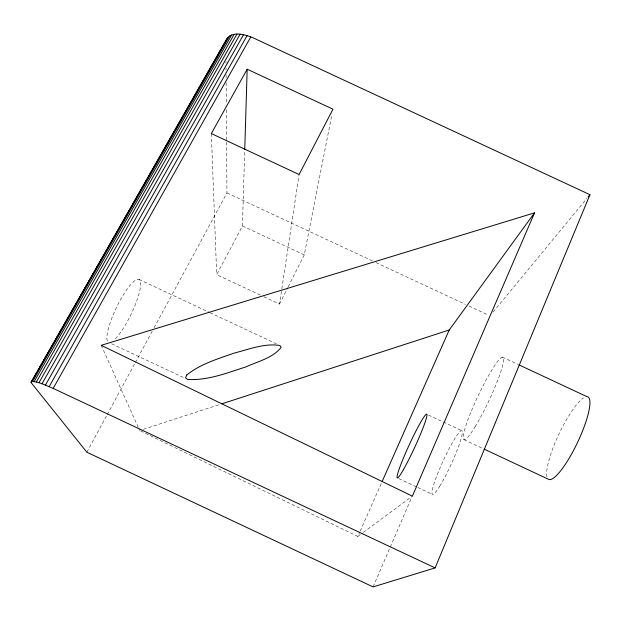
<?xml version="1.0" encoding="UTF-8"?>
<svg xmlns="http://www.w3.org/2000/svg" width="621" height="621" viewBox="0 0 621 621"><rect width="100%" height="100%" fill="white"/><g stroke="black" fill="none" stroke-linecap="round" stroke-linejoin="round"><path stroke-width="0.47" stroke-dasharray="3.1 2.33" d="M260.323 295.076L216.69 274.653L242.438 225.966L244.721 150.492M263.816 296.714L279.52 304.065L281.678 289.782M281.825 288.827L299.081 174.517M288.198 286.809L304.259 254.874L332.033 113.922M373.081 586.907L411.793 497.149M150.181 435.577L357.828 536.428L359.792 531.995M360.18 531.11L381.364 483.27M279.52 304.065L287.764 287.67M86.862 452.22L106.68 415.542M107.138 414.688L134.788 363.51M135.254 362.656L152.3 331.094M154.148 327.686L226.952 192.921L226.572 141.658M493.066 312.107L586.868 198.441M357.828 536.428L362.501 532.973M363.285 532.399L412.367 496.156M143.397 429.297L219.85 404.465M226.952 192.921L372.499 260.936M376 262.582L465.432 304.375M468.94 306.013L488.23 315.026M242.438 225.966L304.259 254.874M502.327 357.083L518.03 364.426M139.042 279.434L209.067 312.254M209.945 312.666L276.461 343.832M428.467 415.069L461.814 430.695M463.98 439.668L483.208 448.68M111.633 343.786L184.911 378.189M398.829 478.597L416.838 487.05M417.692 487.454L432.27 494.293M140.587 430.912L149.312 435.15M101.207 345.323L138.126 426.976M138.522 427.853L139.709 430.493M211.334 133.554L216.69 274.653M225.974 61.37L225.99 63.311M226.028 68.147L226.036 70.08M226.075 74.916L226.098 77.819M226.129 82.655L226.292 103.932M226.331 109.738L226.564 140.688M107.386 341.084A34.986 8.065 -64.2 0 1 124.06 293.733A34.986 8.065 -64.2 0 1 139.981 289.658A34.986 8.065 -64.2 0 1 115.032 339.128M547.023 476.912A45.667 10.2 -64.6 0 1 558.163 435.725A45.667 10.2 -64.6 0 1 583.476 397.906M439.676 486.282A35.094 4.363 -65.3 0 0 462.366 432.2A35.094 4.363 -65.3 0 0 439.451 469.29A35.094 4.363 -65.3 0 0 439.676 486.282M475.119 426.743A45.628 5.938 -64.7 0 0 503.538 358.17A45.628 5.938 -64.7 0 0 471.673 410.295A45.628 5.938 -64.7 0 0 475.119 426.743"/><path stroke-width="0.93" d="M244.752 149.521L247.174 69.21L332.965 109.187L299.081 174.517L211.334 133.554L247.174 69.21M226.766 38.906L31.097 382.583L86.862 452.22L373.081 586.907L435.127 567.904L589.95 194.699L254.579 38.518C246.281 34.807 230.709 29.614 226.06 40.831L215.495 59.344M534.534 212.856L412.367 496.156L101.207 345.323L534.534 212.856L449.216 329.992L382.148 481.492M31.05 381.899L31.555 381.488C39.193 381.566 46.187 385.742 53.181 388.389L250.806 36.918M45.418 385.113L243.494 34.76M49.168 386.642L247.088 35.661M41.987 383.809L240.102 34.233M34.217 381.542L231.656 34.962M36.336 382.016L234.125 34.341M38.944 382.777L236.958 34.093M31.555 381.488L227.946 37.268M31.097 382.583L34.458 376.691M35.42 375.006L36.864 372.484M37.819 370.799L38.781 369.115M39.744 367.43L43.105 361.538M44.06 359.854L49.346 350.601M50.309 348.917L53.67 343.025M54.625 341.34L59.911 332.08M60.874 330.395L61.828 328.711M63.272 326.188L64.235 324.504M65.189 322.819L68.551 316.927M69.513 315.243L74.799 305.982M75.754 304.298L76.717 302.621M77.679 300.937L79.115 298.406M80.078 296.722L83.439 290.83M84.402 289.145L89.68 279.892M90.643 278.208L91.605 276.524M92.568 274.839L94.004 272.316M94.966 270.632L104.569 253.795M105.531 252.11L106.494 250.426M107.449 248.742L108.892 246.219M109.855 244.534L117.059 231.912M118.013 230.228L119.457 227.697M120.42 226.021L121.374 224.336M122.337 222.652L127.615 213.391M128.578 211.707L129.541 210.022M130.984 207.499L131.939 205.815M132.902 204.13L136.263 198.239M137.225 196.554L142.504 187.294M143.467 185.609L144.429 183.932M145.865 181.402L146.828 179.717M147.79 178.033L151.151 172.141M152.106 170.457L157.392 161.204M158.355 159.519L161.716 153.628M162.671 151.943L166.032 146.051M166.995 144.367L172.281 135.106M173.236 133.422L176.597 127.53M177.559 125.846L182.846 116.585M183.8 114.901L184.763 113.224M185.726 111.539L187.162 109.009M188.124 107.332L191.485 101.433M192.448 99.756L197.726 90.495M198.689 88.811L199.651 87.126M200.614 85.442L202.05 82.919M203.013 81.235L212.615 64.398M213.577 62.713L214.54 61.029M32.618 381.372L229.584 35.94M588.103 196.942L589.95 194.699M221.697 403.867L449.216 329.992M518.9 364.83L586.93 396.648A45.667 10.2 -64.6 0 1 578.438 440.537A45.667 10.2 -64.6 0 1 548.747 479.404L484.085 449.092M53.181 388.389L435.127 567.904M186.781 374.991L185.5 377.747L187.534 379.415C207.515 380.766 226.875 372.949 245.621 367.003C257.684 361.461 272.58 358.208 281.134 347.411L279.962 345.478C264.352 343.017 248.835 349.398 233.9 353.17C217.668 358.961 200.366 363.976 186.781 374.991M403.588 469.344A35.087 3.004 -65.2 0 0 426.945 415.596A35.087 3.004 -65.2 0 0 405.443 453.338A35.087 3.004 -65.2 0 0 403.588 469.344"/></g></svg>
